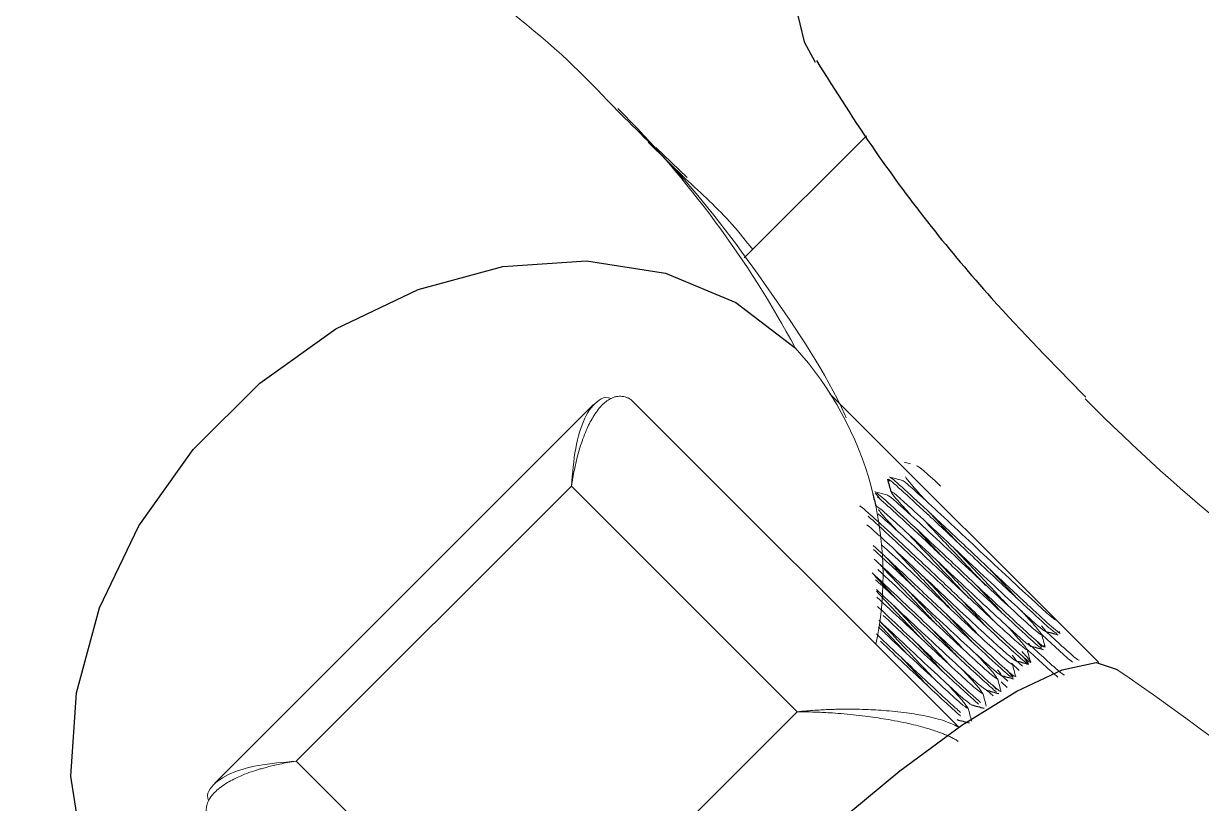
# Model space of a CAD drawing. Header units: millimetres. Extents: x -635 to 515, y -448 to 489.
# Drawn here: x -570.39 to -547.77, y -339.82 to -324.84 of the extents above; entities that cross this region are included whole.
import ezdxf

# ---------------------------------------------------------------- set-up
doc = ezdxf.new("R2010")
doc.units = ezdxf.units.MM

msp = doc.modelspace()

# ---------------------------------------------------------------- linework, layer by layer
at = {"color": 7, "linetype": 'Continuous', "lineweight": 25}
for p, q in [((-554.204, -326.997), (-556.549, -329.342)), ((-557.678, -327.82), (-558.392, -327.12)), ((-559.867, -333.726), (-565.152, -339.011)), ((-559.867, -333.726), (-555.534, -338.06)), ((-560.818, -343.345), (-555.534, -338.06)), ((-565.152, -339.011), (-560.818, -343.345))]:
    msp.add_line(p, q, dxfattribs=at)
at = {"color": 8, "linetype": 'Continuous', "lineweight": 25}
msp.add_line((-558.249, -327.217), (-557.645, -327.798), dxfattribs=at)
at = {"color": 144, "linetype": 'Continuous', "lineweight": 18}
for p, q in [((-552.423, -338.364), (-558.727, -332.06)), ((-549.741, -337.117), (-554.907, -331.95)), ((-559.443, -332.16), (-566.718, -339.436)), ((-553.356, -333.299), (-553.478, -333.267)), ((-553.929, -333.983), (-554.037, -333.856)), ((-551.049, -336.798), (-551.088, -336.74)), ((-550.833, -336.813), (-550.936, -336.696)), ((-551.382, -337.402), (-551.5, -337.264)), ((-551.403, -337.152), (-551.419, -337.127)), ((-551.408, -337.136), (-551.266, -337.267)), ((-551.331, -337.071), (-551.206, -337.186)), ((-551.638, -337.332), (-551.488, -337.47)), ((-551.617, -337.487), (-551.5, -337.594)), ((-551.881, -337.651), (-551.771, -337.753))]:
    msp.add_line(p, q, dxfattribs=at)
at = {"color": 7, "linetype": 'Continuous', "lineweight": 25, "flags": 128}
for points in [[(-543.033, -313.424), (-543.427, -313.216), (-544.469, -312.964), (-545.698, -313.015), (-547.059, -313.365), (-548.494, -314), (-549.939, -314.893), (-551.332, -316.002), (-552.612, -317.282), (-553.721, -318.675), (-554.614, -320.12), (-555.249, -321.555), (-555.599, -322.916), (-555.65, -324.145), (-555.398, -325.187), (-555.19, -325.581)], [(-567.809, -343.308), (-568.68, -342.17), (-569.245, -340.814), (-569.479, -339.3), (-569.374, -337.694), (-568.932, -336.065), (-568.174, -334.486), (-567.133, -333.025), (-565.854, -331.745), (-564.392, -330.704), (-562.813, -329.946), (-561.184, -329.504), (-559.578, -329.399), (-558.064, -329.634), (-556.708, -330.199), (-555.57, -331.069)], [(-561.629, -349.488), (-561.763, -349.087), (-561.623, -348.436), (-561.216, -347.564), (-560.559, -346.508), (-559.682, -345.316), (-558.623, -344.038), (-557.427, -342.73), (-556.148, -341.451), (-554.841, -340.256), (-553.563, -339.196), (-552.37, -338.319), (-551.314, -337.663), (-550.442, -337.256), (-549.791, -337.116), (-549.39, -337.249)]]:
    msp.add_lwpolyline(points, dxfattribs=at)
at = {"color": 144, "linetype": 'Continuous', "lineweight": 18}
for centre, radius, start, end in [((-559.995, -323.042), 28, 45, 225), ((-571.959, -326.919), 8.654, 45.0304, 224.9696), ((-571.475, -327.403), 8.654, 47.2971, 222.7029), ((-572.941, -340.363), 19.7, 28.1488, 44.855), ((-560.396, -335.441), 6.512, 348.2535, 42.1814), ((-523.911, -306.121), 36.782, 224.8139, 237.3112), ((-576.886, -377.534), 48.774, 34.3141, 55.6859)]:
    msp.add_arc(centre, radius, start, end, dxfattribs=at)
for points, knots in [([(-565.003, -320.44), (-565.108, -320.338), (-565.627, -319.833), (-566.676, -319.046), (-568.231, -318.26), (-569.902, -317.771), (-571.631, -317.592), (-573.361, -317.728), (-575.036, -318.174), (-576.6, -318.914), (-578.003, -319.924), (-579.2, -321.171), (-580.153, -322.615), (-580.83, -324.208), (-581.208, -325.9), (-581.274, -327.634), (-581.026, -329.356), (-580.466, -331.002), (-579.623, -332.554), (-578.837, -333.43), (-578.438, -333.875)], [0, 0, 0, 0, 0.014787, 0.0732594, 0.1316897, 0.1899316, 0.2479393, 0.3056968, 0.3632202, 0.4205566, 0.4777785, 0.5349746, 0.5922344, 0.6496154, 0.7071856, 0.7649873, 0.8230312, 0.8812963, 0.9397328, 1, 1, 1, 1]), ([(-558.998, -326.5), (-559.264, -326.22), (-560.172, -325.263), (-561.939, -323.898), (-563.676, -322.703), (-564.71, -322.202), (-564.944, -322.088)], [0, 0, 0, 0, 0.154218, 0.52718, 0.892626, 1, 1, 1, 1]), ([(-554.589, -332.416), (-554.595, -332.401), (-554.985, -331.545), (-556.057, -329.942), (-557.517, -327.958), (-558.598, -326.893), (-558.998, -326.5)], [0, 0, 0, 0, 0.006865, 0.391443, 0.774917, 1, 1, 1, 1]), ([(-556.387, -329.179), (-556.515, -329.017), (-556.904, -328.527), (-557.368, -328.104), (-557.678, -327.82)], [0, 0, 0, 0, 0.331542, 1, 1, 1, 1]), ([(-558.727, -332.06), (-558.745, -332.05), (-558.781, -332.03), (-558.836, -332.011), (-558.891, -331.999), (-558.948, -331.997), (-559.005, -332.004), (-559.063, -332.021), (-559.161, -332.064), (-559.298, -332.174), (-559.453, -332.384), (-559.592, -332.661), (-559.689, -332.926), (-559.761, -333.186), (-559.818, -333.428), (-559.85, -333.62), (-559.867, -333.726)], [0, 0, 0, 0, 0.033608, 0.067817, 0.10271, 0.138368, 0.174869, 0.212286, 0.250688, 0.368489, 0.500512, 0.616353, 0.749899, 0.814266, 0.897633, 1, 1, 1, 1]), ([(-559.108, -332.045), (-559.125, -332.038), (-559.207, -332.006), (-559.395, -332.084), (-559.627, -332.384), (-559.805, -332.975), (-559.846, -333.476), (-559.867, -333.726)], [0, 0, 0, 0, 0.036835, 0.179264, 0.45257, 0.725873, 1, 1, 1, 1]), ([(-553.239, -333.335), (-553.216, -333.346), (-553.169, -333.368), (-552.968, -333.548), (-552.795, -333.708), (-552.775, -333.725)], [0, 0, 0, 0, 0.478495, 0.942133, 1, 1, 1, 1]), ([(-553.761, -333.629), (-553.773, -333.611), (-553.812, -333.553), (-553.565, -333.77), (-553.068, -334.226), (-552.389, -334.865), (-551.672, -335.546), (-551.051, -336.124), (-550.627, -336.514), (-550.572, -336.544), (-550.547, -336.558)], [0, 0, 0, 0, 0.059961, 0.195875, 0.334439, 0.473421, 0.608988, 0.749404, 0.884492, 1, 1, 1, 1]), ([(-553.518, -333.615), (-553.558, -333.604), (-553.64, -333.582), (-553.721, -333.56), (-553.761, -333.55)], [0, 0, 0, 0, 0.499971, 1, 1, 1, 1]), ([(-553.739, -333.572), (-553.743, -333.565), (-553.773, -333.519), (-553.541, -333.724), (-553.064, -334.162), (-552.388, -334.797), (-551.674, -335.475), (-551.034, -336.072), (-550.618, -336.453), (-550.441, -336.6), (-550.5, -336.526), (-550.507, -336.516)], [0, 0, 0, 0, 0.0238851, 0.15877, 0.295646, 0.4335571, 0.5675843, 0.7066609, 0.840586, 0.9786438, 1, 1, 1, 1]), ([(-553.522, -333.618), (-553.523, -333.605), (-553.484, -333.631), (-553.38, -333.718), (-553.338, -333.755), (-553.239, -333.843), (-553.181, -333.896), (-552.983, -334.076), (-552.819, -334.227), (-552.463, -334.558), (-552.272, -334.737), (-551.909, -335.08), (-551.716, -335.261), (-551.349, -335.603), (-551.177, -335.762), (-550.964, -335.956), (-550.901, -336.014), (-550.791, -336.114), (-550.744, -336.156), (-550.62, -336.262), (-550.568, -336.302), (-550.554, -336.303)], [0, 0, 0, 0, 0.125, 0.125, 0.1875, 0.1875, 0.25, 0.25, 0.375, 0.375, 0.5, 0.5, 0.625, 0.625, 0.75, 0.75, 0.8125, 0.8125, 0.875, 0.875, 1, 1, 1, 1]), ([(-553.058, -334.008), (-553.166, -333.89), (-553.393, -333.641), (-553.432, -333.58), (-553.452, -333.547)], [0, 0, 0, 0, 0.476607, 1, 1, 1, 1]), ([(-553.801, -333.897), (-553.841, -333.887), (-553.922, -333.865), (-554.004, -333.843), (-554.044, -333.832)], [0, 0, 0, 0, 0.499975, 1, 1, 1, 1]), ([(-554.004, -333.87), (-553.999, -333.868), (-553.984, -333.861), (-553.641, -334.175), (-553.065, -334.708), (-552.356, -335.38), (-551.658, -336.038), (-551.102, -336.553), (-550.761, -336.858), (-550.782, -336.809), (-550.793, -336.784)], [0, 0, 0, 0, 0.0761309, 0.2053647, 0.339738, 0.4699736, 0.6025764, 0.7357641, 0.865515, 1, 1, 1, 1]), ([(-553.734, -333.83), (-553.735, -333.817), (-553.696, -333.843), (-553.592, -333.931), (-553.55, -333.967), (-553.451, -334.055), (-553.393, -334.108), (-553.195, -334.288), (-553.031, -334.439), (-552.675, -334.77), (-552.484, -334.949), (-552.121, -335.292), (-551.928, -335.473), (-551.561, -335.815), (-551.389, -335.974), (-551.177, -336.169), (-551.113, -336.226), (-551.003, -336.326), (-550.956, -336.368), (-550.832, -336.474), (-550.78, -336.514), (-550.766, -336.515)], [0, 0, 0, 0, 0.125, 0.125, 0.1875, 0.1875, 0.25, 0.25, 0.375, 0.375, 0.5, 0.5, 0.625, 0.625, 0.75, 0.75, 0.8125, 0.8125, 0.875, 0.875, 1, 1, 1, 1]), ([(-553.341, -334.291), (-553.449, -334.173), (-553.676, -333.924), (-553.714, -333.862), (-553.734, -333.83)], [0, 0, 0, 0, 0.476607, 1, 1, 1, 1]), ([(-554.319, -334.123), (-554.32, -334.121), (-554.355, -334.072), (-554.147, -334.254), (-553.701, -334.661), (-553.04, -335.281), (-552.324, -335.962), (-551.673, -336.569), (-551.203, -337.004), (-551.02, -337.147), (-551.044, -337.092), (-551.194, -336.928), (-551.215, -336.905)], [0, 0, 0, 0, 0.006788, 0.127874, 0.249011, 0.372461, 0.491631, 0.615544, 0.73542, 0.857855, 0.980446, 1, 1, 1, 1]), ([(-554.017, -334.113), (-554.018, -334.1), (-553.979, -334.126), (-553.875, -334.213), (-553.833, -334.25), (-553.734, -334.338), (-553.676, -334.391), (-553.478, -334.571), (-553.314, -334.722), (-552.958, -335.053), (-552.767, -335.232), (-552.404, -335.575), (-552.211, -335.756), (-551.844, -336.098), (-551.672, -336.257), (-551.459, -336.451), (-551.396, -336.509), (-551.286, -336.609), (-551.239, -336.651), (-551.115, -336.757), (-551.063, -336.797), (-551.049, -336.798)], [0, 0, 0, 0, 0.125, 0.125, 0.1875, 0.1875, 0.25, 0.25, 0.375, 0.375, 0.5, 0.5, 0.625, 0.625, 0.75, 0.75, 0.8125, 0.8125, 0.875, 0.875, 1, 1, 1, 1]), ([(-553.99, -333.931), (-553.889, -334.02), (-553.682, -334.203), (-553.073, -334.769), (-552.37, -335.436), (-551.669, -336.097), (-551.129, -336.595), (-550.836, -336.86), (-550.844, -336.833), (-550.846, -336.826)], [0, 0, 0, 0, 0.1534615, 0.3130282, 0.4674047, 0.6250767, 0.7829305, 0.937156, 1, 1, 1, 1]), ([(-553.805, -333.901), (-553.806, -333.887), (-553.767, -333.914), (-553.663, -334.001), (-553.621, -334.038), (-553.522, -334.126), (-553.464, -334.179), (-553.266, -334.359), (-553.102, -334.51), (-552.746, -334.841), (-552.555, -335.019), (-552.192, -335.363), (-551.998, -335.544), (-551.632, -335.886), (-551.46, -336.045), (-551.247, -336.239), (-551.184, -336.297), (-551.073, -336.397), (-551.026, -336.439), (-550.903, -336.545), (-550.851, -336.585), (-550.837, -336.586)], [0, 0, 0, 0, 0.125, 0.125, 0.1875, 0.1875, 0.25, 0.25, 0.375, 0.375, 0.5, 0.5, 0.625, 0.625, 0.75, 0.75, 0.8125, 0.8125, 0.875, 0.875, 1, 1, 1, 1]), ([(-554.171, -334.303), (-554.166, -334.307), (-554.096, -334.364), (-553.704, -334.729), (-553.07, -335.321), (-552.345, -336.011), (-551.697, -336.616), (-551.238, -337.039), (-551.027, -337.209), (-551.14, -337.069), (-551.196, -337)], [0, 0, 0, 0, 0.0114247, 0.1520173, 0.2950901, 0.433306, 0.5770074, 0.7158979, 0.8579995, 1, 1, 1, 1]), ([(-553.98, -334.255), (-553.95, -334.281), (-553.914, -334.312), (-553.831, -334.385), (-553.783, -334.429), (-553.62, -334.576), (-553.486, -334.699), (-553.189, -334.974), (-553.026, -335.127), (-552.701, -335.431), (-552.542, -335.582), (-552.213, -335.89), (-552.048, -336.044), (-551.747, -336.324), (-551.611, -336.448), (-551.39, -336.65), (-551.304, -336.727), (-551.173, -336.838), (-551.132, -336.868), (-551.12, -336.869)], [0, 0, 0, 0, 0.0625, 0.0625, 0.125, 0.125, 0.25, 0.25, 0.375, 0.375, 0.5, 0.5, 0.625, 0.625, 0.75, 0.75, 0.875, 0.875, 1, 1, 1, 1]), ([(-553.624, -334.574), (-553.736, -334.452), (-553.922, -334.249), (-553.958, -334.194), (-553.973, -334.172)], [0, 0, 0, 0, 0.602229, 1, 1, 1, 1]), ([(-552.461, -334.798), (-552.526, -334.729), (-552.715, -334.528), (-552.864, -334.366), (-552.962, -334.26)], [0, 0, 0, 0, 0.343144, 1, 1, 1, 1]), ([(-554.192, -334.467), (-554.162, -334.493), (-554.126, -334.524), (-554.043, -334.598), (-553.995, -334.641), (-553.832, -334.788), (-553.698, -334.911), (-553.401, -335.187), (-553.238, -335.339), (-552.913, -335.643), (-552.754, -335.794), (-552.426, -336.102), (-552.26, -336.256), (-551.959, -336.536), (-551.823, -336.661), (-551.602, -336.862), (-551.516, -336.939), (-551.385, -337.05), (-551.344, -337.08), (-551.332, -337.081)], [0, 0, 0, 0, 0.0625, 0.0625, 0.125, 0.125, 0.25, 0.25, 0.375, 0.375, 0.5, 0.5, 0.625, 0.625, 0.75, 0.75, 0.875, 0.875, 1, 1, 1, 1]), ([(-552.74, -335.085), (-552.806, -335.015), (-552.995, -334.814), (-553.144, -334.653), (-553.24, -334.548)], [0, 0, 0, 0, 0.3514289, 1, 1, 1, 1]), ([(-551.915, -335.634), (-552.019, -335.524), (-552.33, -335.194), (-552.778, -334.721), (-553.016, -334.465), (-553.083, -334.393)], [0, 0, 0, 0, 0.265293, 0.794372, 1, 1, 1, 1]), ([(-552.236, -335.876), (-552.423, -335.679), (-552.834, -335.244), (-553.207, -334.846), (-553.412, -334.628)], [0, 0, 0, 0, 0.453013, 1, 1, 1, 1]), ([(-554.071, -334.868), (-553.947, -334.982), (-553.651, -335.254), (-553.005, -335.867), (-552.304, -336.529), (-551.724, -337.067), (-551.352, -337.404), (-551.348, -337.379), (-551.346, -337.367)], [0, 0, 0, 0, 0.124303, 0.298127, 0.47276, 0.650171, 0.821693, 1, 1, 1, 1]), ([(-554.065, -334.941), (-553.955, -335.043), (-553.671, -335.305), (-553.039, -335.903), (-552.337, -336.567), (-551.764, -337.098), (-551.43, -337.402), (-551.419, -337.393), (-551.415, -337.389)], [0, 0, 0, 0, 0.123536, 0.316618, 0.510615, 0.707668, 0.898211, 1, 1, 1, 1]), ([(-553.907, -334.857), (-553.774, -334.978), (-553.494, -335.234), (-552.938, -335.758), (-552.364, -336.298), (-551.866, -336.757), (-551.506, -337.085), (-551.438, -337.129), (-551.403, -337.152)], [0, 0, 0, 0, 0.152241, 0.320809, 0.489378, 0.662357, 0.828516, 1, 1, 1, 1]), ([(-552.585, -336.089), (-552.623, -336.049), (-552.863, -335.793), (-553.277, -335.358), (-553.551, -335.063), (-553.648, -334.959)], [0, 0, 0, 0, 0.10777, 0.68394, 1, 1, 1, 1]), ([(-551.479, -336.025), (-551.499, -336.004), (-551.679, -335.809), (-552.086, -335.38), (-552.422, -335.023), (-552.546, -334.893)], [0, 0, 0, 0, 0.072775, 0.660105, 1, 1, 1, 1]), ([(-554.052, -335.13), (-553.94, -335.233), (-553.681, -335.471), (-553.15, -335.97), (-552.576, -336.51), (-552.078, -336.969), (-551.718, -337.297), (-551.65, -337.341), (-551.615, -337.364)], [0, 0, 0, 0, 0.131108, 0.303878, 0.476649, 0.65394, 0.824241, 1, 1, 1, 1]), ([(-552.866, -336.373), (-552.924, -336.312), (-553.122, -336.103), (-553.478, -335.727), (-553.79, -335.395), (-553.922, -335.253), (-553.938, -335.236)], [0, 0, 0, 0, 0.159311, 0.544522, 0.944802, 1, 1, 1, 1]), ([(-553.305, -335.652), (-553.372, -335.581), (-553.561, -335.379), (-553.711, -335.217), (-553.808, -335.111)], [0, 0, 0, 0, 0.350875, 1, 1, 1, 1]), ([(-551.768, -336.303), (-551.872, -336.191), (-552.153, -335.888), (-552.569, -335.453), (-552.8, -335.206), (-552.832, -335.172)], [0, 0, 0, 0, 0.3368217, 0.9087517, 1, 1, 1, 1]), ([(-553.594, -335.928), (-553.658, -335.86), (-553.847, -335.659), (-553.995, -335.498), (-554.093, -335.392)], [0, 0, 0, 0, 0.342162, 1, 1, 1, 1]), ([(-554.093, -335.392), (-554.028, -335.452), (-553.834, -335.633), (-553.448, -335.997), (-552.983, -336.439), (-552.529, -336.865), (-552.139, -337.227), (-551.781, -337.557), (-551.687, -337.629), (-551.63, -337.672)], [0, 0, 0, 0, 0.071319, 0.214537, 0.354177, 0.499522, 0.64544, 0.785941, 1, 1, 1, 1]), ([(-553.985, -335.328), (-553.916, -335.391), (-553.699, -335.591), (-553.219, -336.042), (-552.647, -336.58), (-552.149, -337.04), (-551.789, -337.368), (-551.721, -337.412), (-551.686, -337.434)], [0, 0, 0, 0, 0.083929, 0.26608, 0.448232, 0.63515, 0.814698, 1, 1, 1, 1]), ([(-552.041, -336.595), (-552.244, -336.379), (-552.587, -336.013), (-552.96, -335.618), (-553.113, -335.456)], [0, 0, 0, 0, 0.589203, 1, 1, 1, 1]), ([(-551.33, -335.863), (-551.396, -335.79), (-551.537, -335.636), (-551.726, -335.436), (-551.825, -335.331)], [0, 0, 0, 0, 0.47413, 1, 1, 1, 1]), ([(-554.025, -335.524), (-553.997, -335.549), (-553.838, -335.697), (-553.493, -336.023), (-553.028, -336.464), (-552.575, -336.89), (-552.177, -337.26), (-551.887, -337.526), (-551.727, -337.668), (-551.707, -337.677), (-551.705, -337.679)], [0, 0, 0, 0, 0.033241, 0.190892, 0.344369, 0.504106, 0.66462, 0.819258, 0.975259, 1, 1, 1, 1]), ([(-551.609, -336.15), (-551.677, -336.076), (-551.82, -335.92), (-552.011, -335.716), (-552.112, -335.609)], [0, 0, 0, 0, 0.474913, 1, 1, 1, 1]), ([(-554.011, -335.711), (-554.002, -335.719), (-553.84, -335.868), (-553.427, -336.258), (-552.86, -336.791), (-552.361, -337.252), (-552.001, -337.58), (-551.933, -337.624), (-551.898, -337.647)], [0, 0, 0, 0, 0.011403, 0.207975, 0.404548, 0.606264, 0.800027, 1, 1, 1, 1]), ([(-553.145, -336.66), (-553.153, -336.652), (-553.294, -336.501), (-553.603, -336.178), (-553.874, -335.889), (-554.009, -335.745)], [0, 0, 0, 0, 0.02585, 0.513021, 1, 1, 1, 1]), ([(-554.001, -335.857), (-553.837, -336.011), (-553.492, -336.334), (-552.928, -336.866), (-552.432, -337.322), (-552.072, -337.651), (-552.003, -337.695), (-551.969, -337.717)], [0, 0, 0, 0, 0.182842, 0.385652, 0.59377, 0.793682, 1, 1, 1, 1]), ([(-552.334, -336.869), (-552.414, -336.782), (-552.666, -336.51), (-553.078, -336.078), (-553.339, -335.8), (-553.395, -335.74)], [0, 0, 0, 0, 0.266817, 0.84, 1, 1, 1, 1]), ([(-551.894, -336.431), (-551.961, -336.357), (-552.102, -336.204), (-552.29, -336.004), (-552.388, -335.899)], [0, 0, 0, 0, 0.478289, 1, 1, 1, 1]), ([(-553.988, -336.037), (-553.953, -336.07), (-553.777, -336.236), (-553.422, -336.573), (-552.963, -337.006), (-552.545, -337.396), (-552.206, -337.709), (-552.074, -337.825), (-552.009, -337.882)], [0, 0, 0, 0, 0.046881, 0.233418, 0.425752, 0.62169, 0.812904, 1, 1, 1, 1]), ([(-552.61, -337.157), (-552.648, -337.116), (-552.804, -336.948), (-553.14, -336.592), (-553.474, -336.24), (-553.647, -336.057), (-553.682, -336.019)], [0, 0, 0, 0, 0.12666, 0.520471, 0.900917, 1, 1, 1, 1]), ([(-550.837, -336.586), (-550.848, -336.562), (-550.87, -336.516), (-551.05, -336.314), (-551.21, -336.141), (-551.227, -336.122)], [0, 0, 0, 0, 0.478495, 0.942133, 1, 1, 1, 1]), ([(-552.89, -337.443), (-553.018, -337.306), (-553.274, -337.032), (-553.656, -336.63), (-553.88, -336.392), (-553.965, -336.302)], [0, 0, 0, 0, 0.38596, 0.770151, 1, 1, 1, 1]), ([(-553.965, -336.302), (-553.883, -336.379), (-553.618, -336.627), (-553.139, -337.078), (-552.645, -337.534), (-552.284, -337.863), (-552.215, -337.907), (-552.181, -337.929)], [0, 0, 0, 0, 0.100422, 0.323689, 0.552797, 0.772872, 1, 1, 1, 1]), ([(-553.878, -336.21), (-553.748, -336.333), (-553.463, -336.603), (-553.018, -337.023), (-552.598, -337.415), (-552.254, -337.733), (-552.118, -337.853), (-552.051, -337.912)], [0, 0, 0, 0, 0.1741737, 0.3810301, 0.5921803, 0.798628, 1, 1, 1, 1]), ([(-552.177, -336.713), (-552.244, -336.639), (-552.387, -336.484), (-552.577, -336.282), (-552.678, -336.175)], [0, 0, 0, 0, 0.471385, 1, 1, 1, 1]), ([(-554.016, -336.561), (-553.966, -336.608), (-553.766, -336.797), (-553.398, -337.146), (-552.963, -337.553), (-552.608, -337.883), (-552.46, -338.015), (-552.394, -338.075)], [0, 0, 0, 0, 0.077978, 0.315096, 0.56015, 0.802801, 1, 1, 1, 1]), ([(-553.973, -336.431), (-553.912, -336.489), (-553.668, -336.718), (-553.21, -337.149), (-552.715, -337.605), (-552.355, -337.934), (-552.286, -337.978), (-552.251, -338)], [0, 0, 0, 0, 0.077183, 0.306217, 0.541244, 0.767005, 1, 1, 1, 1]), ([(-553.431, -336.94), (-553.528, -336.838), (-553.704, -336.651), (-553.88, -336.464), (-553.96, -336.38)], [0, 0, 0, 0, 0.547508, 1, 1, 1, 1]), ([(-552.456, -337), (-552.525, -336.925), (-552.666, -336.771), (-552.856, -336.569), (-552.954, -336.465)], [0, 0, 0, 0, 0.481974, 1, 1, 1, 1]), ([(-551.12, -336.869), (-551.131, -336.845), (-551.153, -336.799), (-551.333, -336.597), (-551.492, -336.424), (-551.51, -336.405)], [0, 0, 0, 0, 0.478495, 0.942133, 1, 1, 1, 1]), ([(-550.855, -336.559), (-550.733, -336.672), (-550.454, -336.929), (-550.32, -337.045), (-550.244, -337.11)], [0, 0, 0, 0, 0.436744, 1, 1, 1, 1]), ([(-550.77, -336.822), (-550.78, -336.781), (-550.802, -336.7), (-550.824, -336.619), (-550.835, -336.578)], [0, 0, 0, 0, 0.50003, 1, 1, 1, 1]), ([(-550.767, -336.504), (-550.654, -336.608), (-550.388, -336.854), (-550.147, -337.069), (-550.125, -337.069), (-550.115, -337.069)], [0, 0, 0, 0, 0.291196, 0.687054, 1, 1, 1, 1]), ([(-553.934, -336.707), (-553.781, -336.852), (-553.468, -337.148), (-553.023, -337.566), (-552.662, -337.899), (-552.45, -338.096), (-552.398, -338.139), (-552.395, -338.142)], [0, 0, 0, 0, 0.242919, 0.494689, 0.744737, 0.985082, 1, 1, 1, 1]), ([(-552.739, -337.283), (-552.807, -337.208), (-552.95, -337.053), (-553.14, -336.85), (-553.239, -336.745)], [0, 0, 0, 0, 0.479858, 1, 1, 1, 1]), ([(-551.049, -336.788), (-550.937, -336.891), (-550.67, -337.137), (-550.429, -337.352), (-550.407, -337.352), (-550.398, -337.352)], [0, 0, 0, 0, 0.2909179, 0.6869311, 1, 1, 1, 1]), ([(-553.019, -337.568), (-553.089, -337.493), (-553.231, -337.337), (-553.422, -337.134), (-553.521, -337.029)], [0, 0, 0, 0, 0.483559, 1, 1, 1, 1]), ([(-551.686, -337.434), (-551.697, -337.411), (-551.719, -337.364), (-551.899, -337.163), (-552.058, -336.989), (-552.076, -336.97)], [0, 0, 0, 0, 0.478495, 0.942133, 1, 1, 1, 1]), ([(-551.126, -336.853), (-551.009, -336.961), (-550.734, -337.215), (-550.602, -337.328), (-550.527, -337.393)], [0, 0, 0, 0, 0.427948, 1, 1, 1, 1]), ([(-551.052, -337.105), (-551.063, -337.065), (-551.085, -336.983), (-551.106, -336.902), (-551.117, -336.862)], [0, 0, 0, 0, 0.500034, 1, 1, 1, 1]), ([(-551.969, -337.717), (-551.98, -337.694), (-552.001, -337.647), (-552.181, -337.446), (-552.341, -337.272), (-552.359, -337.253)], [0, 0, 0, 0, 0.478495, 0.942133, 1, 1, 1, 1]), ([(-551.335, -337.389), (-551.346, -337.348), (-551.367, -337.267), (-551.389, -337.186), (-551.4, -337.145)], [0, 0, 0, 0, 0.500035, 1, 1, 1, 1]), ([(-551.617, -337.673), (-551.628, -337.632), (-551.65, -337.551), (-551.672, -337.47), (-551.682, -337.429)], [0, 0, 0, 0, 0.500034, 1, 1, 1, 1]), ([(-552.251, -338), (-552.262, -337.977), (-552.284, -337.93), (-552.464, -337.728), (-552.624, -337.555), (-552.642, -337.536)], [0, 0, 0, 0, 0.478495, 0.942133, 1, 1, 1, 1]), ([(-551.9, -337.956), (-551.911, -337.916), (-551.933, -337.834), (-551.954, -337.753), (-551.965, -337.713)], [0, 0, 0, 0, 0.50003, 1, 1, 1, 1]), ([(-551.708, -337.632), (-551.711, -337.626), (-551.718, -337.615), (-551.756, -337.573), (-551.774, -337.553)], [0, 0, 0, 0, 0.534438, 1, 1, 1, 1]), ([(-555.534, -338.06), (-555.475, -338.054), (-555.362, -338.044), (-555.197, -338.032), (-555.047, -338.023), (-554.912, -338.018), (-554.793, -338.014), (-554.565, -338.01), (-554.24, -338.013), (-553.799, -338.038), (-553.39, -338.082), (-553.06, -338.141), (-552.827, -338.198), (-552.665, -338.25), (-552.528, -338.305), (-552.458, -338.345), (-552.423, -338.364)], [0, 0, 0, 0, 0.05357, 0.10239, 0.146457, 0.185773, 0.220338, 0.250156, 0.383699, 0.499563, 0.631583, 0.749407, 0.815934, 0.879605, 0.940817, 1, 1, 1, 1]), ([(-552.438, -338.63), (-552.457, -338.618), (-552.496, -338.593), (-552.564, -338.557), (-552.64, -338.521), (-552.725, -338.486), (-552.818, -338.45), (-552.919, -338.416), (-553.104, -338.358), (-553.402, -338.282), (-553.81, -338.203), (-554.248, -338.14), (-554.611, -338.101), (-554.933, -338.079), (-555.217, -338.064), (-555.421, -338.062), (-555.534, -338.06)], [0, 0, 0, 0, 0.033752, 0.06806, 0.103008, 0.138673, 0.17513, 0.212448, 0.250691, 0.368737, 0.500518, 0.616502, 0.749901, 0.814305, 0.897672, 1, 1, 1, 1]), ([(-552.183, -338.239), (-552.194, -338.199), (-552.215, -338.117), (-552.237, -338.036), (-552.248, -337.996)], [0, 0, 0, 0, 0.500027, 1, 1, 1, 1]), ([(-565.152, -339.011), (-565.208, -339.02), (-565.315, -339.036), (-565.462, -339.065), (-565.592, -339.094), (-565.705, -339.121), (-565.801, -339.147), (-565.981, -339.2), (-566.217, -339.286), (-566.494, -339.425), (-566.704, -339.58), (-566.825, -339.731), (-566.874, -339.857), (-566.884, -339.958), (-566.868, -340.056), (-566.834, -340.12), (-566.818, -340.151)], [0, 0, 0, 0, 0.0535736, 0.1023968, 0.1464675, 0.185786, 0.2203538, 0.2501737, 0.3837132, 0.4995746, 0.631591, 0.7494131, 0.8159378, 0.8796079, 0.940818, 1, 1, 1, 1]), ([(-566.833, -339.77), (-566.84, -339.753), (-566.873, -339.671), (-566.794, -339.483), (-566.495, -339.252), (-565.903, -339.074), (-565.403, -339.032), (-565.152, -339.011)], [0, 0, 0, 0, 0.036828, 0.179264, 0.45257, 0.725873, 1, 1, 1, 1])]:
    msp.add_open_spline(points, degree=3, knots=knots, dxfattribs=at)
at = {"color": 7, "linetype": 'Continuous', "lineweight": 25}
for points, knots in [([(-555.164, -325.546), (-554.793, -326.135), (-553.788, -327.726), (-552.055, -329.905), (-550.604, -331.388), (-549.989, -332.016)], [0, 0, 0, 0, 0.252779, 0.683512, 1, 1, 1, 1]), ([(-553.798, -333.591), (-553.788, -333.632), (-553.766, -333.712), (-553.744, -333.793), (-553.734, -333.833)], [0, 0, 0, 0, 0.500024, 1, 1, 1, 1]), ([(-554.081, -333.873), (-554.071, -333.914), (-554.049, -333.994), (-554.028, -334.075), (-554.017, -334.115)], [0, 0, 0, 0, 0.500021, 1, 1, 1, 1]), ([(-550.767, -336.515), (-550.727, -336.526), (-550.646, -336.547), (-550.566, -336.569), (-550.525, -336.58)], [0, 0, 0, 0, 0.499969, 1, 1, 1, 1]), ([(-551.051, -336.798), (-551.011, -336.809), (-550.93, -336.83), (-550.849, -336.852), (-550.809, -336.862)], [0, 0, 0, 0, 0.499966, 1, 1, 1, 1]), ([(-551.335, -337.08), (-551.294, -337.091), (-551.214, -337.113), (-551.133, -337.134), (-551.093, -337.145)], [0, 0, 0, 0, 0.499965, 1, 1, 1, 1]), ([(-551.618, -337.363), (-551.578, -337.374), (-551.497, -337.395), (-551.417, -337.417), (-551.376, -337.428)], [0, 0, 0, 0, 0.499967, 1, 1, 1, 1]), ([(-551.902, -337.646), (-551.861, -337.656), (-551.781, -337.678), (-551.7, -337.7), (-551.66, -337.71)], [0, 0, 0, 0, 0.499971, 1, 1, 1, 1]), ([(-552.184, -337.929), (-552.144, -337.939), (-552.063, -337.961), (-551.983, -337.982), (-551.942, -337.993)], [0, 0, 0, 0, 0.499975, 1, 1, 1, 1]), ([(-552.466, -338.212), (-552.426, -338.222), (-552.345, -338.244), (-552.265, -338.266), (-552.224, -338.276)], [0, 0, 0, 0, 0.499978, 1, 1, 1, 1])]:
    msp.add_open_spline(points, degree=3, knots=knots, dxfattribs=at)
at = {"color": 144, "linetype": 'Continuous', "lineweight": 18}
for points in [[(-550.766, -336.515), (-550.753, -336.516), (-550.779, -336.477), (-550.838, -336.407)], [(-551.332, -337.081), (-551.319, -337.082), (-551.345, -337.043), (-551.403, -336.973)], [(-551.615, -337.364), (-551.602, -337.364), (-551.628, -337.326), (-551.686, -337.256)]]:
    msp.add_open_spline(points, degree=3, dxfattribs=at)

doc.saveas('drawing.dxf')
